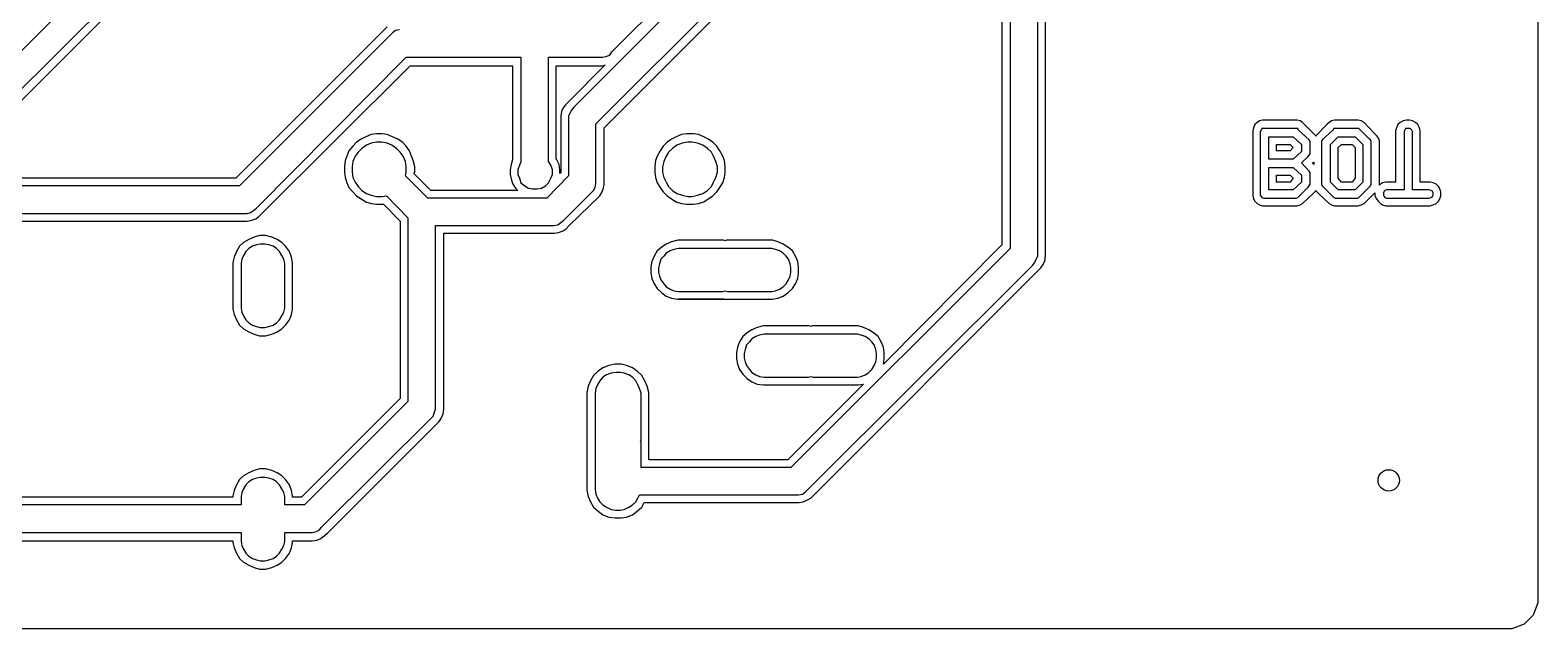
# Model space of a CAD drawing. Extents: x -4564 to 93, y -2074 to 43.
# Drawn here: x -1879 to 93, y -2074 to -1292 of the extents above; entities that cross this region are included whole.
import ezdxf

# ---------------------------------------------------------------- set-up
doc = ezdxf.new("R2010")
doc.units = 0
for name, color, linetype in [('1', 1, 'CONTINUOUS'), ('10', 10, 'CONTINUOUS'), ('12', 12, 'CONTINUOUS'), ('3', 3, 'CONTINUOUS'), ('4', 4, 'CONTINUOUS'), ('5', 5, 'CONTINUOUS'), ('7', 7, 'CONTINUOUS')]:
    doc.layers.add(name, color=color, linetype=linetype)

msp = doc.modelspace()

# ---------------------------------------------------------------- linework, layer by layer
at = {"layer": '1'}
for p, q in [((-1002, -1605), (-1002, -1605)), ((-938, -1605), (-938, -1605)), ((-1575, -1626), (-1575, -1626)), ((-890, -1717), (-890, -1717)), ((-826, -1717), (-826, -1717)), ((-1110, -1797), (-1110, -1797)), ((-1110, -1861), (-1110, -1861)), ((-1575, -1930), (-1575, -1930))]:
    msp.add_line(p, q, dxfattribs=at)
at = {"layer": '10'}
msp.add_arc((-102, -1880), 14, 180, 540, dxfattribs=at)
at = {"layer": '12'}
for p, q in [((-1422, -1473), (-1422, -1473)), ((-1016, -1473), (-1016, -1473))]:
    msp.add_line(p, q, dxfattribs=at)
at = {"layer": '3'}
for p, q in [((93, 8), (93, -2040)), ((-327, -552), (-1168, -1392)), ((-1139, -1414), (-294, -570)), ((-1118, -1320), (-382, -584)), ((-597, -944), (-597, -1577)), ((-561, -1587), (-561, -954)), ((-1747, -1175), (-1926, -1354)), ((-1908, -1386), (-1725, -1204)), ((-1405, -1295), (-1605, -1495)), ((-1401, -1292), (-1405, -1295)), ((-1396, -1291), (-1401, -1292)), ((-1121, -1324), (-1118, -1320)), ((-1583, -1524), (-1387, -1327)), ((-1387, -1327), (-1237, -1327)), ((-1237, -1327), (-1237, -1464)), ((-1201, -1463), (-1201, -1327)), ((-1201, -1327), (-1130, -1327)), ((-1130, -1327), (-1126, -1326)), ((-1126, -1326), (-1121, -1324)), ((-1173, -1400), (-1175, -1404)), ((-1171, -1396), (-1173, -1400)), ((-1168, -1392), (-1171, -1396)), ((-1175, -1404), (-1175, -1482)), ((-1139, -1492), (-1139, -1414)), ((-1433, -1439), (-1439, -1442)), ((-1426, -1438), (-1433, -1439)), ((-1419, -1438), (-1426, -1438)), ((-1412, -1439), (-1419, -1438)), ((-1406, -1442), (-1412, -1439)), ((-1026, -1439), (-1033, -1442)), ((-1019, -1438), (-1026, -1439)), ((-1013, -1438), (-1019, -1438)), ((-1006, -1439), (-1013, -1438)), ((-999, -1442), (-1006, -1439)), ((-269, -1422), (-270, -1424)), ((-270, -1424), (-270, -1466)), ((-268, -1420), (-269, -1422)), ((-266, -1420), (-268, -1420)), ((-223, -1420), (-266, -1420)), ((-259, -1460), (-259, -1431)), ((-259, -1431), (-227, -1431)), ((-227, -1431), (-216, -1441)), ((-221, -1420), (-223, -1420)), ((-220, -1422), (-221, -1420)), ((-206, -1435), (-220, -1422)), ((-205, -1437), (-206, -1435)), ((-205, -1453), (-205, -1437)), ((-189, -1435), (-190, -1437)), ((-190, -1437), (-190, -1493)), ((-175, -1422), (-189, -1435)), ((-178, -1441), (-168, -1431)), ((-174, -1420), (-175, -1422)), ((-172, -1420), (-174, -1420)), ((-143, -1420), (-172, -1420)), ((-168, -1431), (-146, -1431)), ((-146, -1431), (-136, -1441)), ((-141, -1420), (-143, -1420)), ((-127, -1434), (-141, -1420)), ((-126, -1435), (-127, -1434)), ((-125, -1437), (-126, -1435)), ((-125, -1491), (-125, -1437)), ((-125, -1437), (-125, -1437)), ((-81, -1422), (-82, -1424)), ((-82, -1424), (-82, -1500)), ((-80, -1420), (-81, -1422)), ((-78, -1420), (-80, -1420)), ((-76, -1420), (-78, -1420)), ((-74, -1420), (-76, -1420)), ((-72, -1422), (-74, -1420)), ((-71, -1424), (-72, -1422)), ((-71, -1500), (-71, -1424)), ((-71, -1424), (-71, -1424)), ((-1454, -1456), (-1457, -1463)), ((-1450, -1451), (-1454, -1456)), ((-1445, -1446), (-1450, -1451)), ((-1439, -1442), (-1445, -1446)), ((-1400, -1446), (-1406, -1442)), ((-1395, -1451), (-1400, -1446)), ((-1391, -1456), (-1395, -1451)), ((-1388, -1463), (-1391, -1456)), ((-1047, -1456), (-1050, -1463)), ((-1044, -1451), (-1047, -1456)), ((-1039, -1446), (-1044, -1451)), ((-1033, -1442), (-1039, -1446)), ((-993, -1446), (-999, -1442)), ((-988, -1451), (-993, -1446)), ((-985, -1456), (-988, -1451)), ((-982, -1463), (-985, -1456)), ((-216, -1450), (-227, -1460)), ((-216, -1441), (-216, -1450)), ((-216, -1441), (-216, -1441)), ((-216, -1465), (-208, -1457)), ((-208, -1457), (-206, -1455)), ((-206, -1455), (-205, -1453)), ((-178, -1490), (-178, -1441)), ((-136, -1441), (-136, -1490)), ((-1457, -1463), (-1458, -1470)), ((-1458, -1470), (-1458, -1477)), ((-1458, -1477), (-1457, -1484)), ((-1387, -1470), (-1388, -1463)), ((-1388, -1482), (-1387, -1477)), ((-1387, -1477), (-1387, -1470)), ((-1239, -1468), (-1241, -1474)), ((-1241, -1474), (-1241, -1480)), ((-1237, -1464), (-1239, -1468)), ((-1198, -1468), (-1201, -1463)), ((-1201, -1463), (-1201, -1463)), ((-1196, -1474), (-1198, -1468)), ((-1196, -1480), (-1196, -1474)), ((-1050, -1463), (-1052, -1470)), ((-1052, -1470), (-1052, -1477)), ((-1052, -1470), (-1052, -1470)), ((-1052, -1477), (-1050, -1484)), ((-980, -1470), (-982, -1463)), ((-982, -1484), (-980, -1477)), ((-980, -1477), (-980, -1470)), ((-270, -1466), (-270, -1504)), ((-227, -1460), (-259, -1460)), ((-259, -1500), (-259, -1471)), ((-259, -1471), (-227, -1471)), ((-227, -1471), (-216, -1481)), ((-206, -1476), (-216, -1465)), ((-205, -1478), (-206, -1476)), ((-205, -1493), (-205, -1478)), ((-1605, -1495), (-2356, -1495)), ((-1457, -1484), (-1454, -1490)), ((-1454, -1490), (-1450, -1496)), ((-1450, -1496), (-1445, -1501)), ((-1359, -1511), (-1388, -1482)), ((-1241, -1480), (-1239, -1485)), ((-1239, -1485), (-1237, -1491)), ((-1237, -1491), (-1232, -1495)), ((-1232, -1495), (-1227, -1498)), ((-1227, -1498), (-1222, -1499)), ((-1216, -1499), (-1210, -1498)), ((-1210, -1498), (-1205, -1495)), ((-1205, -1495), (-1201, -1491)), ((-1175, -1482), (-1203, -1511)), ((-1201, -1491), (-1198, -1485)), ((-1198, -1485), (-1196, -1480)), ((-1142, -1501), (-1140, -1497)), ((-1140, -1497), (-1139, -1492)), ((-1050, -1484), (-1047, -1490)), ((-1047, -1490), (-1044, -1496)), ((-1044, -1496), (-1039, -1501)), ((-993, -1501), (-988, -1496)), ((-988, -1496), (-985, -1490)), ((-985, -1490), (-982, -1484)), ((-216, -1490), (-227, -1500)), ((-221, -1510), (-208, -1497)), ((-216, -1481), (-216, -1490)), ((-216, -1481), (-216, -1481)), ((-208, -1497), (-206, -1495)), ((-208, -1497), (-208, -1497)), ((-206, -1495), (-205, -1493)), ((-190, -1493), (-189, -1495)), ((-189, -1495), (-187, -1497)), ((-187, -1497), (-174, -1510)), ((-168, -1500), (-178, -1490)), ((-136, -1490), (-146, -1500)), ((-141, -1510), (-126, -1495)), ((-126, -1495), (-125, -1493)), ((-125, -1493), (-125, -1491)), ((-1445, -1501), (-1439, -1505)), ((-1439, -1505), (-1433, -1507)), ((-1433, -1507), (-1426, -1509)), ((-1426, -1509), (-1419, -1509)), ((-1419, -1509), (-1413, -1508)), ((-1413, -1508), (-1385, -1537)), ((-1203, -1511), (-1359, -1511)), ((-1222, -1499), (-1216, -1499)), ((-1181, -1540), (-1142, -1501)), ((-1039, -1501), (-1033, -1505)), ((-1033, -1505), (-1026, -1507)), ((-1026, -1507), (-1019, -1509)), ((-1019, -1509), (-1013, -1509)), ((-1013, -1509), (-1006, -1507)), ((-1006, -1507), (-999, -1505)), ((-999, -1505), (-993, -1501)), ((-270, -1504), (-270, -1507)), ((-270, -1504), (-270, -1504)), ((-270, -1507), (-269, -1509)), ((-269, -1509), (-268, -1510)), ((-268, -1510), (-266, -1511)), ((-266, -1511), (-223, -1511)), ((-227, -1500), (-259, -1500)), ((-223, -1511), (-221, -1510)), ((-174, -1510), (-172, -1511)), ((-172, -1511), (-143, -1511)), ((-146, -1500), (-168, -1500)), ((-168, -1500), (-168, -1500)), ((-143, -1511), (-141, -1510)), ((-108, -1502), (-109, -1504)), ((-109, -1504), (-109, -1507)), ((-109, -1507), (-108, -1509)), ((-107, -1501), (-108, -1502)), ((-108, -1509), (-107, -1510)), ((-105, -1500), (-107, -1501)), ((-107, -1510), (-105, -1511)), ((-82, -1500), (-105, -1500)), ((-105, -1511), (-49, -1511)), ((-49, -1500), (-71, -1500)), ((-47, -1501), (-49, -1500)), ((-49, -1511), (-47, -1510)), ((-45, -1502), (-47, -1501)), ((-47, -1510), (-45, -1509)), ((-44, -1504), (-45, -1502)), ((-45, -1509), (-44, -1507)), ((-44, -1507), (-44, -1504)), ((-2366, -1531), (-1595, -1531)), ((-1595, -1531), (-1591, -1530)), ((-1591, -1530), (-1587, -1527)), ((-1587, -1527), (-1583, -1524)), ((-1385, -1537), (-1385, -1777)), ((-1349, -1787), (-1349, -1547)), ((-1349, -1547), (-1194, -1547)), ((-1194, -1547), (-1189, -1546)), ((-1189, -1546), (-1185, -1543)), ((-1185, -1543), (-1181, -1540)), ((-1593, -1577), (-1597, -1581)), ((-1588, -1574), (-1593, -1577)), ((-1583, -1572), (-1588, -1574)), ((-1578, -1571), (-1583, -1572)), ((-1572, -1571), (-1578, -1571)), ((-1567, -1572), (-1572, -1571)), ((-1561, -1574), (-1567, -1572)), ((-1557, -1577), (-1561, -1574)), ((-1553, -1581), (-1557, -1577)), ((-1031, -1577), (-1037, -1578)), ((-973, -1577), (-1031, -1577)), ((-970, -1577), (-973, -1577)), ((-967, -1577), (-970, -1577)), ((-909, -1577), (-967, -1577)), ((-904, -1578), (-909, -1577)), ((-597, -1577), (-884, -1863)), ((-1602, -1591), (-1603, -1596)), ((-1603, -1596), (-1603, -1655)), ((-1603, -1596), (-1603, -1596)), ((-1600, -1586), (-1602, -1591)), ((-1597, -1581), (-1600, -1586)), ((-1550, -1586), (-1553, -1581)), ((-1547, -1591), (-1550, -1586)), ((-1546, -1596), (-1547, -1591)), ((-1546, -1655), (-1546, -1596)), ((-1056, -1597), (-1057, -1602)), ((-1054, -1591), (-1056, -1597)), ((-1050, -1587), (-1054, -1591)), ((-1047, -1583), (-1050, -1587)), ((-1042, -1580), (-1047, -1583)), ((-1037, -1578), (-1042, -1580)), ((-899, -1580), (-904, -1578)), ((-894, -1583), (-899, -1580)), ((-890, -1587), (-894, -1583)), ((-887, -1591), (-890, -1587)), ((-885, -1597), (-887, -1591)), ((-884, -1602), (-885, -1597)), ((-568, -1599), (-565, -1595)), ((-565, -1595), (-563, -1591)), ((-563, -1591), (-561, -1587)), ((-1057, -1602), (-1057, -1608)), ((-1057, -1608), (-1056, -1613)), ((-1056, -1613), (-1054, -1618)), ((-887, -1618), (-885, -1613)), ((-885, -1613), (-884, -1608)), ((-884, -1608), (-884, -1602)), ((-865, -1895), (-568, -1599)), ((-1054, -1618), (-1050, -1623)), ((-1050, -1623), (-1047, -1627)), ((-1047, -1627), (-1042, -1630)), ((-1042, -1630), (-1037, -1632)), ((-1037, -1632), (-1031, -1633)), ((-1031, -1633), (-973, -1633)), ((-1031, -1633), (-1031, -1633)), ((-973, -1633), (-970, -1632)), ((-970, -1632), (-967, -1633)), ((-967, -1633), (-909, -1633)), ((-909, -1633), (-904, -1632)), ((-904, -1632), (-899, -1630)), ((-899, -1630), (-894, -1627)), ((-894, -1627), (-890, -1623)), ((-890, -1623), (-887, -1618)), ((-1603, -1655), (-1602, -1660)), ((-1547, -1660), (-1546, -1655)), ((-1602, -1660), (-1600, -1665)), ((-1600, -1665), (-1597, -1670)), ((-1597, -1670), (-1593, -1674)), ((-1593, -1674), (-1588, -1677)), ((-1561, -1677), (-1557, -1674)), ((-1557, -1674), (-1553, -1670)), ((-1553, -1670), (-1550, -1665)), ((-1550, -1665), (-1547, -1660)), ((-1588, -1677), (-1583, -1679)), ((-1583, -1679), (-1578, -1680)), ((-1578, -1680), (-1572, -1680)), ((-1572, -1680), (-1567, -1679)), ((-1567, -1679), (-1561, -1677)), ((-935, -1695), (-938, -1699)), ((-930, -1692), (-935, -1695)), ((-925, -1690), (-930, -1692)), ((-919, -1689), (-925, -1690)), ((-861, -1689), (-919, -1689)), ((-858, -1689), (-861, -1689)), ((-855, -1689), (-858, -1689)), ((-797, -1689), (-855, -1689)), ((-792, -1690), (-797, -1689)), ((-787, -1692), (-792, -1690)), ((-782, -1695), (-787, -1692)), ((-778, -1699), (-782, -1695)), ((-944, -1709), (-945, -1714)), ((-945, -1714), (-945, -1720)), ((-942, -1703), (-944, -1709)), ((-938, -1699), (-942, -1703)), ((-775, -1703), (-778, -1699)), ((-773, -1709), (-775, -1703)), ((-772, -1714), (-773, -1709)), ((-772, -1720), (-772, -1714)), ((-945, -1720), (-944, -1725)), ((-944, -1725), (-942, -1730)), ((-942, -1730), (-938, -1735)), ((-938, -1735), (-935, -1739)), ((-782, -1739), (-778, -1735)), ((-778, -1735), (-775, -1730)), ((-775, -1730), (-773, -1725)), ((-773, -1725), (-772, -1720)), ((-1137, -1755), (-1139, -1760)), ((-1134, -1750), (-1137, -1755)), ((-1130, -1745), (-1134, -1750)), ((-1125, -1742), (-1130, -1745)), ((-1119, -1740), (-1125, -1742)), ((-1113, -1739), (-1119, -1740)), ((-1107, -1739), (-1113, -1739)), ((-1102, -1740), (-1107, -1739)), ((-1096, -1742), (-1102, -1740)), ((-1091, -1745), (-1096, -1742)), ((-1087, -1750), (-1091, -1745)), ((-1084, -1755), (-1087, -1750)), ((-1082, -1760), (-1084, -1755)), ((-935, -1739), (-930, -1742)), ((-930, -1742), (-925, -1744)), ((-925, -1744), (-919, -1745)), ((-919, -1745), (-861, -1745)), ((-919, -1745), (-919, -1745)), ((-861, -1745), (-858, -1744)), ((-858, -1744), (-855, -1745)), ((-855, -1745), (-797, -1745)), ((-797, -1745), (-792, -1744)), ((-792, -1744), (-787, -1742)), ((-787, -1742), (-782, -1739)), ((-1139, -1760), (-1140, -1766)), ((-1140, -1766), (-1140, -1828)), ((-1080, -1766), (-1082, -1760)), ((-1080, -1828), (-1080, -1766)), ((-1385, -1777), (-1520, -1912)), ((-1352, -1796), (-1350, -1791)), ((-1350, -1791), (-1349, -1787)), ((-1498, -1941), (-1352, -1796)), ((-1140, -1828), (-1140, -1829)), ((-1140, -1829), (-1140, -1830)), ((-1140, -1830), (-1140, -1892)), ((-1140, -1830), (-1140, -1830)), ((-1081, -1829), (-1080, -1828)), ((-1080, -1830), (-1081, -1829)), ((-1080, -1863), (-1080, -1830)), ((-884, -1863), (-1080, -1863)), ((-1600, -1891), (-1602, -1896)), ((-1597, -1886), (-1600, -1891)), ((-1593, -1882), (-1597, -1886)), ((-1588, -1879), (-1593, -1882)), ((-1583, -1877), (-1588, -1879)), ((-1578, -1876), (-1583, -1877)), ((-1572, -1876), (-1578, -1876)), ((-1567, -1877), (-1572, -1876)), ((-1561, -1879), (-1567, -1877)), ((-1557, -1882), (-1561, -1879)), ((-1553, -1886), (-1557, -1882)), ((-1550, -1891), (-1553, -1886)), ((-1547, -1896), (-1550, -1891)), ((-1140, -1892), (-1139, -1898)), ((-1603, -1912), (-1962, -1912)), ((-1602, -1896), (-1603, -1901)), ((-1603, -1901), (-1603, -1912)), ((-1546, -1901), (-1547, -1896)), ((-1546, -1912), (-1546, -1901)), ((-1520, -1912), (-1546, -1912)), ((-1139, -1898), (-1137, -1903)), ((-1137, -1903), (-1134, -1908)), ((-1134, -1908), (-1130, -1912)), ((-1130, -1912), (-1125, -1915)), ((-1096, -1915), (-1091, -1912)), ((-1091, -1912), (-1087, -1908)), ((-1087, -1908), (-1084, -1903)), ((-1084, -1903), (-1082, -1899)), ((-1082, -1899), (-874, -1899)), ((-874, -1899), (-869, -1898)), ((-869, -1898), (-865, -1895)), ((-1125, -1915), (-1119, -1918)), ((-1119, -1918), (-1113, -1919)), ((-1113, -1919), (-1107, -1919)), ((-1107, -1919), (-1102, -1918)), ((-1102, -1918), (-1096, -1915)), ((-1971, -1948), (-1603, -1948)), ((-1603, -1948), (-1603, -1960)), ((-1546, -1960), (-1546, -1948)), ((-1546, -1948), (-1510, -1948)), ((-1510, -1948), (-1505, -1947)), ((-1505, -1947), (-1501, -1945)), ((-1501, -1945), (-1498, -1941)), ((-1603, -1960), (-1602, -1965)), ((-1602, -1965), (-1600, -1970)), ((-1600, -1970), (-1597, -1975)), ((-1553, -1975), (-1550, -1970)), ((-1550, -1970), (-1547, -1965)), ((-1547, -1965), (-1546, -1960)), ((-1597, -1975), (-1593, -1979)), ((-1593, -1979), (-1588, -1982)), ((-1588, -1982), (-1583, -1984)), ((-1583, -1984), (-1578, -1985)), ((-1578, -1985), (-1572, -1985)), ((-1572, -1985), (-1567, -1984)), ((-1567, -1984), (-1561, -1982)), ((-1561, -1982), (-1557, -1979)), ((-1557, -1979), (-1553, -1975)), ((93, -2040), (87, -2056)), ((75, -2068), (59, -2074)), ((87, -2056), (75, -2068)), ((59, -2074), (-4530, -2074))]:
    msp.add_line(p, q, dxfattribs=at)
at = {"layer": '4'}
for p, q in [((93, 8), (93, -2040)), ((-1128, -1419), (-287, -577)), ((-608, -944), (-608, -1572)), ((-551, -1587), (-551, -958)), ((-1901, -1394), (-1721, -1214)), ((-1412, -1287), (-1610, -1485)), ((-1576, -1531), (-1382, -1338)), ((-1382, -1338), (-1248, -1338)), ((-1248, -1338), (-1248, -1461)), ((-1191, -1460), (-1191, -1338)), ((-1191, -1338), (-1130, -1338)), ((-1127, -1337), (-1175, -1385)), ((-1130, -1338), (-1127, -1337)), ((-1184, -1398), (-1185, -1404)), ((-1182, -1393), (-1184, -1398)), ((-1179, -1389), (-1182, -1393)), ((-1175, -1385), (-1179, -1389)), ((-1175, -1385), (-1175, -1385)), ((-1185, -1404), (-1185, -1478)), ((-1128, -1493), (-1128, -1419)), ((-279, -1419), (-280, -1423)), ((-277, -1415), (-279, -1419)), ((-274, -1412), (-277, -1415)), ((-271, -1410), (-274, -1412)), ((-267, -1409), (-271, -1410)), ((-222, -1409), (-267, -1409)), ((-218, -1410), (-222, -1409)), ((-215, -1412), (-218, -1410)), ((-212, -1415), (-215, -1412)), ((-198, -1429), (-212, -1415)), ((-183, -1415), (-197, -1429)), ((-180, -1412), (-183, -1415)), ((-177, -1410), (-180, -1412)), ((-173, -1409), (-177, -1410)), ((-142, -1409), (-173, -1409)), ((-138, -1410), (-142, -1409)), ((-134, -1412), (-138, -1410)), ((-121, -1426), (-134, -1412)), ((-92, -1419), (-93, -1423)), ((-90, -1415), (-92, -1419)), ((-87, -1412), (-90, -1415)), ((-83, -1410), (-87, -1412)), ((-79, -1409), (-83, -1410)), ((-75, -1409), (-79, -1409)), ((-71, -1410), (-75, -1409)), ((-67, -1412), (-71, -1410)), ((-64, -1415), (-67, -1412)), ((-62, -1419), (-64, -1415)), ((-61, -1423), (-62, -1419)), ((-1452, -1438), (-1457, -1443)), ((-1446, -1434), (-1452, -1438)), ((-1440, -1431), (-1446, -1434)), ((-1433, -1428), (-1440, -1431)), ((-1426, -1427), (-1433, -1428)), ((-1419, -1427), (-1426, -1427)), ((-1412, -1428), (-1419, -1427)), ((-1405, -1431), (-1412, -1428)), ((-1398, -1434), (-1405, -1431)), ((-1392, -1438), (-1398, -1434)), ((-1387, -1443), (-1392, -1438)), ((-1046, -1438), (-1051, -1443)), ((-1040, -1434), (-1046, -1438)), ((-1034, -1431), (-1040, -1434)), ((-1027, -1428), (-1034, -1431)), ((-1020, -1427), (-1027, -1428)), ((-1012, -1427), (-1020, -1427)), ((-1005, -1428), (-1012, -1427)), ((-998, -1431), (-1005, -1428)), ((-992, -1434), (-998, -1431)), ((-986, -1438), (-992, -1434)), ((-981, -1443), (-986, -1438)), ((-280, -1423), (-280, -1508)), ((-197, -1430), (-198, -1429)), ((-197, -1429), (-197, -1430)), ((-118, -1429), (-121, -1426)), ((-116, -1432), (-118, -1429)), ((-114, -1436), (-116, -1432)), ((-114, -1494), (-114, -1436)), ((-93, -1423), (-93, -1490)), ((-61, -1490), (-61, -1423)), ((-61, -1423), (-61, -1423)), ((-1465, -1456), (-1467, -1462)), ((-1462, -1449), (-1465, -1456)), ((-1457, -1443), (-1462, -1449)), ((-1383, -1449), (-1387, -1443)), ((-1380, -1456), (-1383, -1449)), ((-1378, -1462), (-1380, -1456)), ((-1059, -1456), (-1061, -1462)), ((-1055, -1449), (-1059, -1456)), ((-1051, -1443), (-1055, -1449)), ((-977, -1449), (-981, -1443)), ((-973, -1456), (-977, -1449)), ((-971, -1462), (-973, -1456)), ((-249, -1449), (-249, -1441)), ((-249, -1441), (-231, -1441)), ((-231, -1449), (-249, -1449)), ((-231, -1441), (-227, -1445)), ((-227, -1445), (-231, -1449)), ((-227, -1445), (-227, -1445)), ((-227, -1445), (-227, -1445)), ((-168, -1445), (-164, -1441)), ((-168, -1485), (-168, -1445)), ((-164, -1441), (-150, -1441)), ((-150, -1441), (-146, -1445)), ((-146, -1445), (-146, -1485)), ((-1467, -1462), (-1468, -1470)), ((-1468, -1470), (-1468, -1477)), ((-1468, -1477), (-1467, -1484)), ((-1376, -1470), (-1378, -1462)), ((-1377, -1479), (-1376, -1477)), ((-1355, -1501), (-1377, -1479)), ((-1376, -1477), (-1376, -1470)), ((-1250, -1467), (-1251, -1474)), ((-1251, -1474), (-1251, -1480)), ((-1248, -1461), (-1250, -1467)), ((-1248, -1461), (-1248, -1461)), ((-1219, -1477), (-1219, -1477)), ((-1190, -1461), (-1191, -1460)), ((-1187, -1467), (-1190, -1461)), ((-1186, -1474), (-1187, -1467)), ((-1186, -1479), (-1186, -1474)), ((-1185, -1478), (-1186, -1479)), ((-1061, -1462), (-1062, -1470)), ((-1062, -1470), (-1062, -1477)), ((-1062, -1470), (-1062, -1470)), ((-1062, -1477), (-1061, -1484)), ((-970, -1470), (-971, -1462)), ((-971, -1484), (-970, -1477)), ((-970, -1477), (-970, -1470)), ((-202, -1465), (-201, -1465)), ((-200, -1467), (-202, -1465)), ((-202, -1465), (-202, -1465)), ((-201, -1465), (-200, -1464)), ((-200, -1464), (-200, -1467)), ((-1610, -1485), (-2118, -1485)), ((-1467, -1484), (-1465, -1491)), ((-1465, -1491), (-1462, -1497)), ((-1462, -1497), (-1457, -1503)), ((-1251, -1480), (-1250, -1486)), ((-1250, -1486), (-1248, -1492)), ((-1248, -1492), (-1244, -1498)), ((-1244, -1498), (-1241, -1501)), ((-1131, -1503), (-1129, -1498)), ((-1129, -1498), (-1128, -1493)), ((-1061, -1484), (-1059, -1491)), ((-1059, -1491), (-1055, -1497)), ((-1055, -1497), (-1051, -1503)), ((-981, -1503), (-977, -1497)), ((-977, -1497), (-973, -1491)), ((-973, -1491), (-971, -1484)), ((-249, -1490), (-249, -1481)), ((-249, -1481), (-231, -1481)), ((-231, -1490), (-249, -1490)), ((-231, -1481), (-227, -1485)), ((-227, -1485), (-231, -1490)), ((-227, -1485), (-227, -1485)), ((-227, -1485), (-227, -1485)), ((-164, -1490), (-168, -1485)), ((-150, -1490), (-164, -1490)), ((-164, -1490), (-164, -1490)), ((-146, -1485), (-150, -1490)), ((-113, -1493), (-114, -1494)), ((-110, -1491), (-113, -1493)), ((-106, -1490), (-110, -1491)), ((-93, -1490), (-106, -1490)), ((-48, -1490), (-61, -1490)), ((-44, -1491), (-48, -1490)), ((-40, -1493), (-44, -1491)), ((-37, -1496), (-40, -1493)), ((-35, -1499), (-37, -1496)), ((-1457, -1503), (-1452, -1508)), ((-1452, -1508), (-1446, -1512)), ((-1446, -1512), (-1440, -1516)), ((-1440, -1516), (-1433, -1518)), ((-1433, -1518), (-1426, -1519)), ((-1241, -1501), (-1355, -1501)), ((-1174, -1547), (-1134, -1508)), ((-1134, -1508), (-1131, -1503)), ((-1051, -1503), (-1046, -1508)), ((-1046, -1508), (-1040, -1512)), ((-1040, -1512), (-1034, -1516)), ((-1034, -1516), (-1027, -1518)), ((-1027, -1518), (-1020, -1519)), ((-1012, -1519), (-1005, -1518)), ((-1005, -1518), (-998, -1516)), ((-998, -1516), (-992, -1512)), ((-992, -1512), (-986, -1508)), ((-986, -1508), (-981, -1503)), ((-280, -1508), (-279, -1512)), ((-279, -1512), (-277, -1515)), ((-277, -1515), (-274, -1518)), ((-274, -1518), (-271, -1520)), ((-218, -1520), (-215, -1518)), ((-215, -1518), (-201, -1505)), ((-201, -1505), (-198, -1502)), ((-201, -1505), (-201, -1505)), ((-198, -1502), (-197, -1501)), ((-197, -1501), (-197, -1502)), ((-197, -1502), (-194, -1505)), ((-194, -1505), (-180, -1518)), ((-180, -1518), (-177, -1520)), ((-138, -1520), (-134, -1518)), ((-134, -1518), (-120, -1504)), ((-120, -1504), (-120, -1508)), ((-120, -1508), (-118, -1512)), ((-118, -1512), (-116, -1515)), ((-116, -1515), (-113, -1518)), ((-113, -1518), (-110, -1520)), ((-44, -1520), (-40, -1518)), ((-40, -1518), (-37, -1515)), ((-37, -1515), (-35, -1512)), ((-34, -1503), (-35, -1499)), ((-35, -1512), (-34, -1508)), ((-34, -1508), (-34, -1503)), ((-1589, -1540), (-1584, -1538)), ((-1584, -1538), (-1580, -1535)), ((-1580, -1535), (-1576, -1531)), ((-1426, -1519), (-1419, -1519)), ((-1419, -1519), (-1417, -1519)), ((-1417, -1519), (-1395, -1541)), ((-1020, -1519), (-1012, -1519)), ((-271, -1520), (-267, -1521)), ((-267, -1521), (-222, -1521)), ((-222, -1521), (-218, -1520)), ((-177, -1520), (-173, -1521)), ((-173, -1521), (-142, -1521)), ((-142, -1521), (-138, -1520)), ((-110, -1520), (-106, -1521)), ((-106, -1521), (-48, -1521)), ((-48, -1521), (-44, -1520)), ((-2367, -1541), (-1595, -1541)), ((-1595, -1541), (-1589, -1540)), ((-1395, -1541), (-1395, -1773)), ((-1338, -1787), (-1338, -1557)), ((-1338, -1557), (-1193, -1557)), ((-1193, -1557), (-1188, -1556)), ((-1188, -1556), (-1182, -1554)), ((-1182, -1554), (-1178, -1551)), ((-1178, -1551), (-1174, -1547)), ((-1605, -1574), (-1609, -1581)), ((-1600, -1569), (-1605, -1574)), ((-1593, -1565), (-1600, -1569)), ((-1586, -1562), (-1593, -1565)), ((-1579, -1560), (-1586, -1562)), ((-1571, -1560), (-1579, -1560)), ((-1563, -1562), (-1571, -1560)), ((-1556, -1565), (-1563, -1562)), ((-1550, -1569), (-1556, -1565)), ((-1545, -1574), (-1550, -1569)), ((-1540, -1581), (-1545, -1574)), ((-1053, -1575), (-1059, -1580)), ((-1047, -1571), (-1053, -1575)), ((-1040, -1568), (-1047, -1571)), ((-1032, -1566), (-1040, -1568)), ((-972, -1566), (-1032, -1566)), ((-970, -1567), (-972, -1566)), ((-968, -1566), (-970, -1567)), ((-908, -1566), (-968, -1566)), ((-901, -1568), (-908, -1566)), ((-894, -1571), (-901, -1568)), ((-888, -1575), (-894, -1571)), ((-882, -1580), (-888, -1575)), ((-608, -1572), (-763, -1728)), ((-1612, -1588), (-1614, -1595)), ((-1614, -1595), (-1614, -1656)), ((-1614, -1595), (-1614, -1595)), ((-1609, -1581), (-1612, -1588)), ((-1537, -1588), (-1540, -1581)), ((-1536, -1595), (-1537, -1588)), ((-1536, -1656), (-1536, -1595)), ((-1066, -1594), (-1067, -1601)), ((-1063, -1587), (-1066, -1594)), ((-1059, -1580), (-1063, -1587)), ((-878, -1587), (-882, -1580)), ((-875, -1594), (-878, -1587)), ((-874, -1601), (-875, -1594)), ((-554, -1598), (-552, -1593)), ((-552, -1593), (-551, -1587)), ((-1067, -1601), (-1067, -1609)), ((-1067, -1609), (-1066, -1616)), ((-1066, -1616), (-1063, -1623)), ((-878, -1623), (-875, -1616)), ((-875, -1616), (-874, -1609)), ((-874, -1609), (-874, -1601)), ((-858, -1903), (-561, -1606)), ((-561, -1606), (-557, -1602)), ((-557, -1602), (-554, -1598)), ((-1063, -1623), (-1059, -1629)), ((-1059, -1629), (-1053, -1635)), ((-1053, -1635), (-1047, -1639)), ((-894, -1639), (-888, -1635)), ((-888, -1635), (-882, -1629)), ((-882, -1629), (-878, -1623)), ((-1614, -1656), (-1612, -1663)), ((-1537, -1663), (-1536, -1656)), ((-1047, -1639), (-1040, -1642)), ((-1040, -1642), (-1032, -1643)), ((-1032, -1643), (-972, -1643)), ((-1032, -1643), (-1032, -1643)), ((-1032, -1643), (-972, -1643)), ((-972, -1643), (-1032, -1643)), ((-972, -1643), (-970, -1643)), ((-970, -1643), (-968, -1643)), ((-968, -1643), (-908, -1643)), ((-908, -1643), (-901, -1642)), ((-901, -1642), (-894, -1639)), ((-1612, -1663), (-1609, -1670)), ((-1609, -1670), (-1605, -1677)), ((-1545, -1677), (-1540, -1670)), ((-1540, -1670), (-1537, -1663)), ((-1605, -1677), (-1600, -1682)), ((-1600, -1682), (-1593, -1686)), ((-1593, -1686), (-1586, -1689)), ((-1586, -1689), (-1579, -1691)), ((-1579, -1691), (-1571, -1691)), ((-1571, -1691), (-1563, -1689)), ((-1563, -1689), (-1556, -1686)), ((-1556, -1686), (-1550, -1682)), ((-1550, -1682), (-1545, -1677)), ((-947, -1692), (-951, -1699)), ((-941, -1687), (-947, -1692)), ((-935, -1683), (-941, -1687)), ((-928, -1680), (-935, -1683)), ((-920, -1678), (-928, -1680)), ((-860, -1678), (-920, -1678)), ((-858, -1679), (-860, -1678)), ((-856, -1678), (-858, -1679)), ((-796, -1678), (-856, -1678)), ((-789, -1680), (-796, -1678)), ((-782, -1683), (-789, -1680)), ((-776, -1687), (-782, -1683)), ((-770, -1692), (-776, -1687)), ((-766, -1699), (-770, -1692)), ((-954, -1706), (-955, -1713)), ((-955, -1713), (-955, -1721)), ((-951, -1699), (-954, -1706)), ((-763, -1706), (-766, -1699)), ((-762, -1713), (-763, -1706)), ((-762, -1721), (-762, -1713)), ((-1130, -1733), (-1136, -1737)), ((-1122, -1730), (-1130, -1733)), ((-1114, -1728), (-1122, -1730)), ((-1106, -1728), (-1114, -1728)), ((-1099, -1730), (-1106, -1728)), ((-1091, -1733), (-1099, -1730)), ((-1085, -1737), (-1091, -1733)), ((-955, -1721), (-954, -1728)), ((-954, -1728), (-951, -1735)), ((-951, -1735), (-947, -1741)), ((-763, -1728), (-762, -1721)), ((-1146, -1750), (-1149, -1757)), ((-1142, -1743), (-1146, -1750)), ((-1136, -1737), (-1142, -1743)), ((-1079, -1743), (-1085, -1737)), ((-1075, -1750), (-1079, -1743)), ((-1072, -1757), (-1075, -1750)), ((-947, -1741), (-941, -1747)), ((-941, -1747), (-935, -1751)), ((-935, -1751), (-928, -1754)), ((-928, -1754), (-920, -1755)), ((-920, -1755), (-860, -1755)), ((-789, -1754), (-888, -1853)), ((-860, -1755), (-858, -1755)), ((-858, -1755), (-856, -1755)), ((-856, -1755), (-796, -1755)), ((-796, -1755), (-789, -1754)), ((-1395, -1773), (-1524, -1902)), ((-1149, -1757), (-1151, -1765)), ((-1151, -1765), (-1151, -1829)), ((-1070, -1765), (-1072, -1757)), ((-1070, -1829), (-1070, -1765)), ((-1341, -1798), (-1339, -1793)), ((-1339, -1793), (-1338, -1787)), ((-1490, -1949), (-1344, -1803)), ((-1344, -1803), (-1341, -1798)), ((-1151, -1829), (-1151, -1829)), ((-1151, -1829), (-1151, -1829)), ((-1151, -1829), (-1151, -1893)), ((-1070, -1853), (-1070, -1829)), ((-1070, -1829), (-1070, -1829)), ((-1070, -1829), (-1070, -1829)), ((-888, -1853), (-1070, -1853)), ((-1593, -1870), (-1600, -1874)), ((-1586, -1867), (-1593, -1870)), ((-1579, -1865), (-1586, -1867)), ((-1571, -1865), (-1579, -1865)), ((-1563, -1867), (-1571, -1865)), ((-1556, -1870), (-1563, -1867)), ((-1550, -1874), (-1556, -1870)), ((-1612, -1893), (-1614, -1900)), ((-1609, -1886), (-1612, -1893)), ((-1605, -1879), (-1609, -1886)), ((-1600, -1874), (-1605, -1879)), ((-1545, -1879), (-1550, -1874)), ((-1540, -1886), (-1545, -1879)), ((-1537, -1893), (-1540, -1886)), ((-1536, -1900), (-1537, -1893)), ((-1151, -1893), (-1149, -1901)), ((-1614, -1902), (-1957, -1902)), ((-1614, -1900), (-1614, -1902)), ((-1536, -1902), (-1536, -1900)), ((-1524, -1902), (-1536, -1902)), ((-1149, -1901), (-1146, -1908)), ((-1146, -1908), (-1142, -1915)), ((-1079, -1915), (-1076, -1909)), ((-1076, -1909), (-873, -1909)), ((-873, -1909), (-868, -1908)), ((-868, -1908), (-863, -1906)), ((-863, -1906), (-858, -1903)), ((-1142, -1915), (-1136, -1920)), ((-1136, -1920), (-1130, -1925)), ((-1130, -1925), (-1122, -1928)), ((-1122, -1928), (-1114, -1929)), ((-1114, -1929), (-1106, -1929)), ((-1106, -1929), (-1099, -1928)), ((-1099, -1928), (-1091, -1925)), ((-1091, -1925), (-1085, -1920)), ((-1085, -1920), (-1079, -1915)), ((-1499, -1956), (-1494, -1952)), ((-1494, -1952), (-1490, -1949)), ((-1972, -1959), (-1614, -1959)), ((-1614, -1959), (-1614, -1961)), ((-1614, -1961), (-1612, -1968)), ((-1612, -1968), (-1609, -1975)), ((-1540, -1975), (-1537, -1968)), ((-1537, -1968), (-1536, -1961)), ((-1536, -1961), (-1536, -1959)), ((-1536, -1959), (-1510, -1959)), ((-1510, -1959), (-1504, -1958)), ((-1504, -1958), (-1499, -1956)), ((-1609, -1975), (-1605, -1982)), ((-1605, -1982), (-1600, -1987)), ((-1600, -1987), (-1593, -1991)), ((-1593, -1991), (-1586, -1994)), ((-1563, -1994), (-1556, -1991)), ((-1556, -1991), (-1550, -1987)), ((-1550, -1987), (-1545, -1982)), ((-1545, -1982), (-1540, -1975)), ((-1586, -1994), (-1579, -1996)), ((-1579, -1996), (-1571, -1996)), ((-1571, -1996), (-1563, -1994)), ((93, -2040), (87, -2056)), ((75, -2068), (59, -2074)), ((87, -2056), (75, -2068)), ((59, -2074), (-4530, -2074))]:
    msp.add_line(p, q, dxfattribs=at)
at = {"layer": '5'}
msp.add_line((-488, -1595), (-488, -1595), dxfattribs=at)
at = {"layer": '7'}
msp.add_line((-1786, -1778), (-1786, -1778), dxfattribs=at)

doc.saveas('drawing.dxf')
